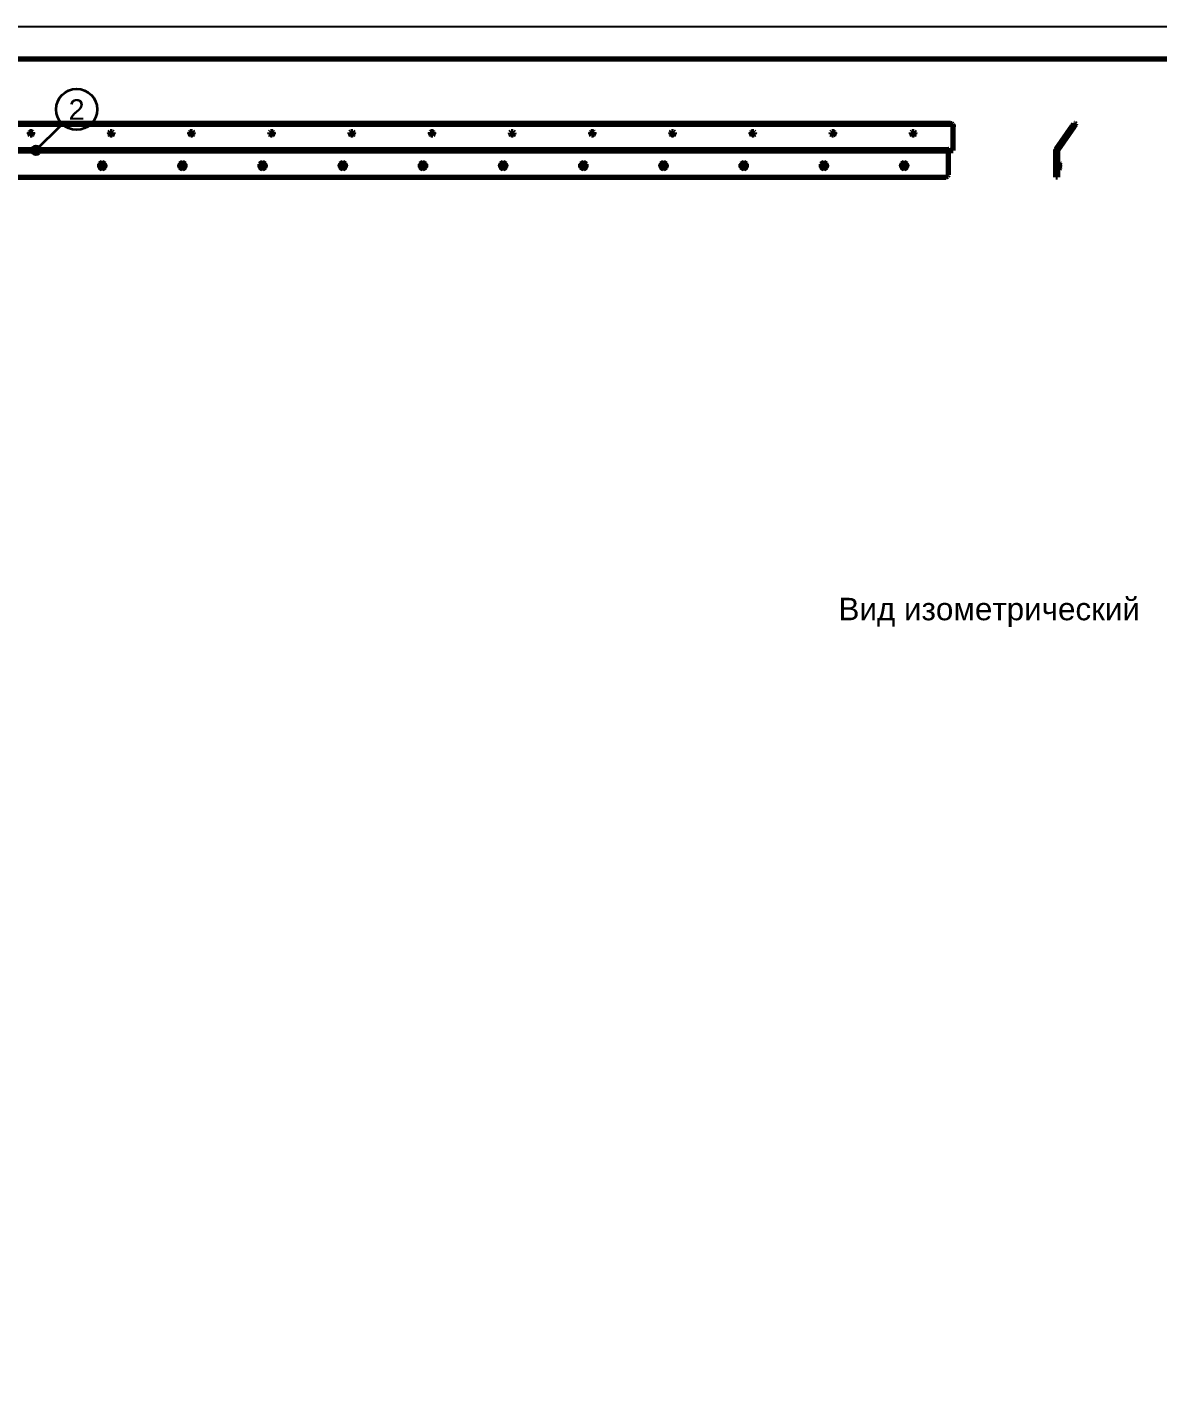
# Model space of a CAD drawing. Header units: millimetres. Extents: x 0 to 594, y 0 to 420.
# Drawn here: x 173.6 to 349.9, y 210 to 420 of the extents above; entities that cross this region are included whole.
import ezdxf
from ezdxf.enums import TextEntityAlignment as Align

# ---------------------------------------------------------------- set-up
doc = ezdxf.new("R2010")
doc.units = ezdxf.units.MM
doc.styles.add('GOST', font='Arial')

msp = doc.modelspace()

# ---------------------------------------------------------------- linework, layer by layer
at = {"color": 1, "lineweight": 70}
for p, q in [((38.25, 405), (317.5, 405)), ((38.25, 404.86), (317.5, 404.86)), ((173.96, 403.47), (173.95, 403.42)), ((173.95, 403.42), (173.96, 403.38)), ((173.97, 403.52), (173.96, 403.47)), ((174, 403.42), (173.96, 403.49)), ((173.96, 403.38), (173.97, 403.33)), ((174, 403.56), (173.97, 403.52)), ((173.97, 403.33), (174, 403.29)), ((174.04, 403.6), (174, 403.56)), ((174.07, 403.37), (174, 403.42)), ((174, 403.29), (174.04, 403.25)), ((174.08, 403.63), (174.04, 403.6)), ((174.04, 403.25), (174.08, 403.22)), ((174.16, 403.33), (174.07, 403.37)), ((174.14, 403.65), (174.08, 403.63)), ((174.08, 403.22), (174.14, 403.2)), ((174.19, 403.66), (174.14, 403.65)), ((174.25, 403.32), (174.16, 403.33)), ((174.25, 403.67), (174.19, 403.66)), ((174.31, 403.66), (174.25, 403.67)), ((174.34, 403.33), (174.25, 403.32)), ((174.36, 403.65), (174.31, 403.66)), ((174.43, 403.37), (174.34, 403.33)), ((174.42, 403.63), (174.36, 403.65)), ((174.36, 403.2), (174.42, 403.22)), ((174.46, 403.6), (174.42, 403.63)), ((174.42, 403.22), (174.46, 403.25)), ((174.5, 403.42), (174.43, 403.37)), ((174.5, 403.56), (174.46, 403.6)), ((174.46, 403.25), (174.5, 403.29)), ((174.53, 403.52), (174.5, 403.56)), ((174.54, 403.49), (174.5, 403.42)), ((174.5, 403.29), (174.53, 403.33)), ((174.54, 403.47), (174.53, 403.52)), ((174.53, 403.33), (174.54, 403.38)), ((174.55, 403.42), (174.54, 403.47)), ((174.54, 403.38), (174.55, 403.42)), ((186.46, 403.47), (186.45, 403.42)), ((186.45, 403.42), (186.46, 403.38)), ((186.47, 403.52), (186.46, 403.47)), ((186.5, 403.42), (186.46, 403.49)), ((186.46, 403.38), (186.47, 403.33)), ((186.5, 403.56), (186.47, 403.52)), ((186.47, 403.33), (186.5, 403.29)), ((186.54, 403.6), (186.5, 403.56)), ((186.57, 403.37), (186.5, 403.42)), ((186.5, 403.29), (186.54, 403.25)), ((186.58, 403.63), (186.54, 403.6)), ((186.54, 403.25), (186.58, 403.22)), ((186.66, 403.33), (186.57, 403.37)), ((186.64, 403.65), (186.58, 403.63)), ((186.58, 403.22), (186.64, 403.2)), ((186.69, 403.66), (186.64, 403.65)), ((186.75, 403.32), (186.66, 403.33)), ((186.75, 403.67), (186.69, 403.66)), ((186.81, 403.66), (186.75, 403.67)), ((186.84, 403.33), (186.75, 403.32)), ((186.86, 403.65), (186.81, 403.66)), ((186.93, 403.37), (186.84, 403.33)), ((186.92, 403.63), (186.86, 403.65)), ((186.86, 403.2), (186.92, 403.22)), ((186.96, 403.6), (186.92, 403.63)), ((186.92, 403.22), (186.96, 403.25)), ((187, 403.42), (186.93, 403.37)), ((187, 403.56), (186.96, 403.6)), ((186.96, 403.25), (187, 403.29)), ((187.03, 403.52), (187, 403.56)), ((187.04, 403.49), (187, 403.42)), ((187, 403.29), (187.03, 403.33)), ((187.04, 403.47), (187.03, 403.52)), ((187.03, 403.33), (187.04, 403.38)), ((187.05, 403.42), (187.04, 403.47)), ((187.04, 403.38), (187.05, 403.42)), ((198.96, 403.47), (198.95, 403.42)), ((198.95, 403.42), (198.96, 403.38)), ((198.97, 403.52), (198.96, 403.47)), ((199, 403.42), (198.96, 403.49)), ((198.96, 403.38), (198.97, 403.33)), ((199, 403.56), (198.97, 403.52)), ((198.97, 403.33), (199, 403.29)), ((199.04, 403.6), (199, 403.56)), ((199.07, 403.37), (199, 403.42)), ((199, 403.29), (199.04, 403.25)), ((199.08, 403.63), (199.04, 403.6)), ((199.04, 403.25), (199.08, 403.22)), ((199.16, 403.33), (199.07, 403.37)), ((199.14, 403.65), (199.08, 403.63)), ((199.08, 403.22), (199.14, 403.2)), ((199.19, 403.66), (199.14, 403.65)), ((199.25, 403.32), (199.16, 403.33)), ((199.25, 403.67), (199.19, 403.66)), ((199.31, 403.66), (199.25, 403.67)), ((199.34, 403.33), (199.25, 403.32)), ((199.36, 403.65), (199.31, 403.66)), ((199.43, 403.37), (199.34, 403.33)), ((199.42, 403.63), (199.36, 403.65)), ((199.36, 403.2), (199.42, 403.22)), ((199.46, 403.6), (199.42, 403.63)), ((199.42, 403.22), (199.46, 403.25)), ((199.5, 403.42), (199.43, 403.37)), ((199.5, 403.56), (199.46, 403.6)), ((199.46, 403.25), (199.5, 403.29)), ((199.53, 403.52), (199.5, 403.56)), ((199.54, 403.49), (199.5, 403.42)), ((199.5, 403.29), (199.53, 403.33)), ((199.54, 403.47), (199.53, 403.52)), ((199.53, 403.33), (199.54, 403.38)), ((199.55, 403.42), (199.54, 403.47)), ((199.54, 403.38), (199.55, 403.42)), ((211.46, 403.47), (211.45, 403.42)), ((211.45, 403.42), (211.46, 403.38)), ((211.47, 403.52), (211.46, 403.47)), ((211.5, 403.42), (211.46, 403.49)), ((211.46, 403.38), (211.47, 403.33)), ((211.5, 403.56), (211.47, 403.52)), ((211.47, 403.33), (211.5, 403.29)), ((211.54, 403.6), (211.5, 403.56)), ((211.57, 403.37), (211.5, 403.42)), ((211.5, 403.29), (211.54, 403.25)), ((211.58, 403.63), (211.54, 403.6)), ((211.54, 403.25), (211.58, 403.22)), ((211.66, 403.33), (211.57, 403.37)), ((211.64, 403.65), (211.58, 403.63)), ((211.58, 403.22), (211.64, 403.2)), ((211.69, 403.66), (211.64, 403.65)), ((211.75, 403.32), (211.66, 403.33)), ((211.75, 403.67), (211.69, 403.66)), ((211.81, 403.66), (211.75, 403.67)), ((211.84, 403.33), (211.75, 403.32)), ((211.86, 403.65), (211.81, 403.66)), ((211.93, 403.37), (211.84, 403.33)), ((211.92, 403.63), (211.86, 403.65)), ((211.86, 403.2), (211.92, 403.22)), ((211.96, 403.6), (211.92, 403.63)), ((211.92, 403.22), (211.96, 403.25)), ((212, 403.42), (211.93, 403.37)), ((212, 403.56), (211.96, 403.6)), ((211.96, 403.25), (212, 403.29)), ((212.03, 403.52), (212, 403.56)), ((212.04, 403.49), (212, 403.42)), ((212, 403.29), (212.03, 403.33)), ((212.04, 403.47), (212.03, 403.52)), ((212.03, 403.33), (212.04, 403.38)), ((212.05, 403.42), (212.04, 403.47)), ((212.04, 403.38), (212.05, 403.42)), ((223.96, 403.47), (223.95, 403.42)), ((223.95, 403.42), (223.96, 403.38)), ((223.97, 403.52), (223.96, 403.47)), ((224, 403.42), (223.96, 403.49)), ((223.96, 403.38), (223.97, 403.33)), ((224, 403.56), (223.97, 403.52)), ((223.97, 403.33), (224, 403.29)), ((224.04, 403.6), (224, 403.56)), ((224.07, 403.37), (224, 403.42)), ((224, 403.29), (224.04, 403.25)), ((224.08, 403.63), (224.04, 403.6)), ((224.04, 403.25), (224.08, 403.22)), ((224.16, 403.33), (224.07, 403.37)), ((224.14, 403.65), (224.08, 403.63)), ((224.08, 403.22), (224.14, 403.2)), ((224.19, 403.66), (224.14, 403.65)), ((224.25, 403.32), (224.16, 403.33)), ((224.25, 403.67), (224.19, 403.66)), ((224.31, 403.66), (224.25, 403.67)), ((224.34, 403.33), (224.25, 403.32)), ((224.36, 403.65), (224.31, 403.66)), ((224.43, 403.37), (224.34, 403.33)), ((224.42, 403.63), (224.36, 403.65)), ((224.36, 403.2), (224.42, 403.22)), ((224.46, 403.6), (224.42, 403.63)), ((224.42, 403.22), (224.46, 403.25)), ((224.5, 403.42), (224.43, 403.37)), ((224.5, 403.56), (224.46, 403.6)), ((224.46, 403.25), (224.5, 403.29)), ((224.53, 403.52), (224.5, 403.56)), ((224.54, 403.49), (224.5, 403.42)), ((224.5, 403.29), (224.53, 403.33)), ((224.54, 403.47), (224.53, 403.52)), ((224.53, 403.33), (224.54, 403.38)), ((224.55, 403.42), (224.54, 403.47)), ((224.54, 403.38), (224.55, 403.42)), ((236.46, 403.47), (236.45, 403.42)), ((236.45, 403.42), (236.46, 403.38)), ((236.47, 403.52), (236.46, 403.47)), ((236.5, 403.42), (236.46, 403.49)), ((236.46, 403.38), (236.47, 403.33)), ((236.5, 403.56), (236.47, 403.52)), ((236.47, 403.33), (236.5, 403.29)), ((236.54, 403.6), (236.5, 403.56)), ((236.57, 403.37), (236.5, 403.42)), ((236.5, 403.29), (236.54, 403.25)), ((236.58, 403.63), (236.54, 403.6)), ((236.54, 403.25), (236.58, 403.22)), ((236.66, 403.33), (236.57, 403.37)), ((236.64, 403.65), (236.58, 403.63)), ((236.58, 403.22), (236.64, 403.2)), ((236.69, 403.66), (236.64, 403.65)), ((236.75, 403.32), (236.66, 403.33)), ((236.75, 403.67), (236.69, 403.66)), ((236.81, 403.66), (236.75, 403.67)), ((236.84, 403.33), (236.75, 403.32)), ((236.86, 403.65), (236.81, 403.66)), ((236.93, 403.37), (236.84, 403.33)), ((236.92, 403.63), (236.86, 403.65)), ((236.86, 403.2), (236.92, 403.22)), ((236.96, 403.6), (236.92, 403.63)), ((236.92, 403.22), (236.96, 403.25)), ((237, 403.42), (236.93, 403.37)), ((237, 403.56), (236.96, 403.6)), ((236.96, 403.25), (237, 403.29)), ((237.03, 403.52), (237, 403.56)), ((237.04, 403.49), (237, 403.42)), ((237, 403.29), (237.03, 403.33)), ((237.04, 403.47), (237.03, 403.52)), ((237.03, 403.33), (237.04, 403.38)), ((237.05, 403.42), (237.04, 403.47)), ((237.04, 403.38), (237.05, 403.42)), ((248.96, 403.47), (248.95, 403.42)), ((248.95, 403.42), (248.96, 403.38)), ((248.97, 403.52), (248.96, 403.47)), ((249, 403.42), (248.96, 403.49)), ((248.96, 403.38), (248.97, 403.33)), ((249, 403.56), (248.97, 403.52)), ((248.97, 403.33), (249, 403.29)), ((249.04, 403.6), (249, 403.56)), ((249.07, 403.37), (249, 403.42)), ((249, 403.29), (249.04, 403.25)), ((249.08, 403.63), (249.04, 403.6)), ((249.04, 403.25), (249.08, 403.22)), ((249.16, 403.33), (249.07, 403.37)), ((249.14, 403.65), (249.08, 403.63)), ((249.08, 403.22), (249.14, 403.2)), ((249.19, 403.66), (249.14, 403.65)), ((249.25, 403.32), (249.16, 403.33)), ((249.25, 403.67), (249.19, 403.66)), ((249.31, 403.66), (249.25, 403.67)), ((249.34, 403.33), (249.25, 403.32)), ((249.36, 403.65), (249.31, 403.66)), ((249.43, 403.37), (249.34, 403.33)), ((249.42, 403.63), (249.36, 403.65)), ((249.36, 403.2), (249.42, 403.22)), ((249.46, 403.6), (249.42, 403.63)), ((249.42, 403.22), (249.46, 403.25)), ((249.5, 403.42), (249.43, 403.37)), ((249.5, 403.56), (249.46, 403.6)), ((249.46, 403.25), (249.5, 403.29)), ((249.53, 403.52), (249.5, 403.56)), ((249.54, 403.49), (249.5, 403.42)), ((249.5, 403.29), (249.53, 403.33)), ((249.54, 403.47), (249.53, 403.52)), ((249.53, 403.33), (249.54, 403.38)), ((249.55, 403.42), (249.54, 403.47)), ((249.54, 403.38), (249.55, 403.42)), ((261.46, 403.47), (261.45, 403.42)), ((261.45, 403.42), (261.46, 403.38)), ((261.47, 403.52), (261.46, 403.47)), ((261.5, 403.42), (261.46, 403.49)), ((261.46, 403.38), (261.47, 403.33)), ((261.5, 403.56), (261.47, 403.52)), ((261.47, 403.33), (261.5, 403.29)), ((261.54, 403.6), (261.5, 403.56)), ((261.57, 403.37), (261.5, 403.42)), ((261.5, 403.29), (261.54, 403.25)), ((261.58, 403.63), (261.54, 403.6)), ((261.54, 403.25), (261.58, 403.22)), ((261.66, 403.33), (261.57, 403.37)), ((261.64, 403.65), (261.58, 403.63)), ((261.58, 403.22), (261.64, 403.2)), ((261.69, 403.66), (261.64, 403.65)), ((261.75, 403.32), (261.66, 403.33)), ((261.75, 403.67), (261.69, 403.66)), ((261.81, 403.66), (261.75, 403.67)), ((261.84, 403.33), (261.75, 403.32)), ((261.86, 403.65), (261.81, 403.66)), ((261.93, 403.37), (261.84, 403.33)), ((261.92, 403.63), (261.86, 403.65)), ((261.86, 403.2), (261.92, 403.22)), ((261.96, 403.6), (261.92, 403.63)), ((261.92, 403.22), (261.96, 403.25)), ((262, 403.42), (261.93, 403.37)), ((262, 403.56), (261.96, 403.6)), ((261.96, 403.25), (262, 403.29)), ((262.03, 403.52), (262, 403.56)), ((262.04, 403.49), (262, 403.42)), ((262, 403.29), (262.03, 403.33)), ((262.04, 403.47), (262.03, 403.52)), ((262.03, 403.33), (262.04, 403.38)), ((262.05, 403.42), (262.04, 403.47)), ((262.04, 403.38), (262.05, 403.42)), ((273.96, 403.47), (273.95, 403.42)), ((273.95, 403.42), (273.96, 403.38)), ((273.97, 403.52), (273.96, 403.47)), ((274, 403.42), (273.96, 403.49)), ((273.96, 403.38), (273.97, 403.33)), ((274, 403.56), (273.97, 403.52)), ((273.97, 403.33), (274, 403.29)), ((274.04, 403.6), (274, 403.56)), ((274.07, 403.37), (274, 403.42)), ((274, 403.29), (274.04, 403.25)), ((274.08, 403.63), (274.04, 403.6)), ((274.04, 403.25), (274.08, 403.22)), ((274.16, 403.33), (274.07, 403.37)), ((274.14, 403.65), (274.08, 403.63)), ((274.08, 403.22), (274.14, 403.2)), ((274.19, 403.66), (274.14, 403.65)), ((274.25, 403.32), (274.16, 403.33)), ((274.25, 403.67), (274.19, 403.66)), ((274.31, 403.66), (274.25, 403.67)), ((274.34, 403.33), (274.25, 403.32)), ((274.36, 403.65), (274.31, 403.66)), ((274.43, 403.37), (274.34, 403.33)), ((274.42, 403.63), (274.36, 403.65)), ((274.36, 403.2), (274.42, 403.22)), ((274.46, 403.6), (274.42, 403.63)), ((274.42, 403.22), (274.46, 403.25)), ((274.5, 403.42), (274.43, 403.37)), ((274.5, 403.56), (274.46, 403.6)), ((274.46, 403.25), (274.5, 403.29)), ((274.53, 403.52), (274.5, 403.56)), ((274.54, 403.49), (274.5, 403.42)), ((274.5, 403.29), (274.53, 403.33)), ((274.54, 403.47), (274.53, 403.52)), ((274.53, 403.33), (274.54, 403.38)), ((274.55, 403.42), (274.54, 403.47)), ((274.54, 403.38), (274.55, 403.42)), ((286.46, 403.47), (286.45, 403.42)), ((286.45, 403.42), (286.46, 403.38)), ((286.47, 403.52), (286.46, 403.47)), ((286.5, 403.42), (286.46, 403.49)), ((286.46, 403.38), (286.47, 403.33)), ((286.5, 403.56), (286.47, 403.52)), ((286.47, 403.33), (286.5, 403.29)), ((286.54, 403.6), (286.5, 403.56)), ((286.57, 403.37), (286.5, 403.42)), ((286.5, 403.29), (286.54, 403.25)), ((286.58, 403.63), (286.54, 403.6)), ((286.54, 403.25), (286.58, 403.22)), ((286.66, 403.33), (286.57, 403.37)), ((286.64, 403.65), (286.58, 403.63)), ((286.58, 403.22), (286.64, 403.2)), ((286.69, 403.66), (286.64, 403.65)), ((286.75, 403.32), (286.66, 403.33)), ((286.75, 403.67), (286.69, 403.66)), ((286.81, 403.66), (286.75, 403.67)), ((286.84, 403.33), (286.75, 403.32)), ((286.86, 403.65), (286.81, 403.66)), ((286.93, 403.37), (286.84, 403.33)), ((286.92, 403.63), (286.86, 403.65)), ((286.86, 403.2), (286.92, 403.22)), ((286.96, 403.6), (286.92, 403.63)), ((286.92, 403.22), (286.96, 403.25)), ((287, 403.42), (286.93, 403.37)), ((287, 403.56), (286.96, 403.6)), ((286.96, 403.25), (287, 403.29)), ((287.03, 403.52), (287, 403.56)), ((287.04, 403.49), (287, 403.42)), ((287, 403.29), (287.03, 403.33)), ((287.04, 403.47), (287.03, 403.52)), ((287.03, 403.33), (287.04, 403.38)), ((287.05, 403.42), (287.04, 403.47)), ((287.04, 403.38), (287.05, 403.42)), ((298.96, 403.47), (298.95, 403.42)), ((298.95, 403.42), (298.96, 403.38)), ((298.97, 403.52), (298.96, 403.47)), ((299, 403.42), (298.96, 403.49)), ((298.96, 403.38), (298.97, 403.33)), ((299, 403.56), (298.97, 403.52)), ((298.97, 403.33), (299, 403.29)), ((299.04, 403.6), (299, 403.56)), ((299.07, 403.37), (299, 403.42)), ((299, 403.29), (299.04, 403.25)), ((299.08, 403.63), (299.04, 403.6)), ((299.04, 403.25), (299.08, 403.22)), ((299.16, 403.33), (299.07, 403.37)), ((299.14, 403.65), (299.08, 403.63)), ((299.08, 403.22), (299.14, 403.2)), ((299.19, 403.66), (299.14, 403.65)), ((299.25, 403.32), (299.16, 403.33)), ((299.25, 403.67), (299.19, 403.66)), ((299.31, 403.66), (299.25, 403.67)), ((299.34, 403.33), (299.25, 403.32)), ((299.36, 403.65), (299.31, 403.66)), ((299.43, 403.37), (299.34, 403.33)), ((299.42, 403.63), (299.36, 403.65)), ((299.36, 403.2), (299.42, 403.22)), ((299.46, 403.6), (299.42, 403.63)), ((299.42, 403.22), (299.46, 403.25)), ((299.5, 403.42), (299.43, 403.37)), ((299.5, 403.56), (299.46, 403.6)), ((299.46, 403.25), (299.5, 403.29)), ((299.53, 403.52), (299.5, 403.56)), ((299.54, 403.49), (299.5, 403.42)), ((299.5, 403.29), (299.53, 403.33)), ((299.54, 403.47), (299.53, 403.52)), ((299.53, 403.33), (299.54, 403.38)), ((299.55, 403.42), (299.54, 403.47)), ((299.54, 403.38), (299.55, 403.42)), ((311.46, 403.47), (311.45, 403.42)), ((311.45, 403.42), (311.46, 403.38)), ((311.47, 403.52), (311.46, 403.47)), ((311.5, 403.42), (311.46, 403.49)), ((311.46, 403.38), (311.47, 403.33)), ((311.5, 403.56), (311.47, 403.52)), ((311.47, 403.33), (311.5, 403.29)), ((311.54, 403.6), (311.5, 403.56)), ((311.57, 403.37), (311.5, 403.42)), ((311.5, 403.29), (311.54, 403.25)), ((311.58, 403.63), (311.54, 403.6)), ((311.54, 403.25), (311.58, 403.22)), ((311.66, 403.33), (311.57, 403.37)), ((311.64, 403.65), (311.58, 403.63)), ((311.58, 403.22), (311.64, 403.2)), ((311.69, 403.66), (311.64, 403.65)), ((311.75, 403.32), (311.66, 403.33)), ((311.75, 403.67), (311.69, 403.66)), ((311.81, 403.66), (311.75, 403.67)), ((311.84, 403.33), (311.75, 403.32)), ((311.86, 403.65), (311.81, 403.66)), ((311.93, 403.37), (311.84, 403.33)), ((311.92, 403.63), (311.86, 403.65)), ((311.86, 403.2), (311.92, 403.22)), ((311.96, 403.6), (311.92, 403.63)), ((311.92, 403.22), (311.96, 403.25)), ((312, 403.42), (311.93, 403.37)), ((312, 403.56), (311.96, 403.6)), ((311.96, 403.25), (312, 403.29)), ((312.03, 403.52), (312, 403.56)), ((312.04, 403.49), (312, 403.42)), ((312, 403.29), (312.03, 403.33)), ((312.04, 403.47), (312.03, 403.52)), ((312.03, 403.33), (312.04, 403.38)), ((312.05, 403.42), (312.04, 403.47)), ((312.04, 403.38), (312.05, 403.42)), ((317.5, 405), (317.6, 404.99)), ((317.5, 404.86), (317.5, 405)), ((317.6, 404.85), (317.5, 404.86)), ((317.6, 404.99), (317.69, 404.97)), ((317.69, 404.83), (317.6, 404.85)), ((317.69, 404.97), (317.78, 404.93)), ((317.78, 404.79), (317.69, 404.83)), ((317.78, 404.93), (317.85, 404.88)), ((317.85, 404.74), (317.78, 404.79)), ((317.85, 404.88), (317.92, 404.82)), ((317.92, 404.67), (317.85, 404.74)), ((317.92, 404.82), (317.96, 404.75)), ((317.96, 404.6), (317.92, 404.67)), ((317.96, 404.75), (317.99, 404.67)), ((317.99, 404.53), (317.96, 404.6)), ((317.99, 404.67), (318, 404.59)), ((318, 404.45), (317.99, 404.53)), ((318, 404.59), (318, 404.45)), ((318, 400.72), (318, 404.45)), ((334.09, 400.99), (336.61, 404.59)), ((336.81, 404.45), (334.3, 400.85)), ((336.61, 404.59), (336.64, 404.64)), ((336.81, 404.45), (336.61, 404.59)), ((336.64, 404.64), (336.67, 404.68)), ((336.67, 404.68), (336.7, 404.73)), ((336.7, 404.73), (336.73, 404.77)), ((336.73, 404.77), (336.76, 404.81)), ((336.76, 404.81), (336.79, 404.85)), ((336.79, 404.85), (336.81, 404.88)), ((336.81, 404.88), (336.83, 404.91)), ((336.85, 404.49), (336.81, 404.45)), ((336.83, 404.91), (336.85, 404.94)), ((336.85, 404.94), (336.87, 404.96)), ((336.88, 404.54), (336.85, 404.49)), ((336.87, 404.96), (336.88, 404.98)), ((336.88, 404.98), (336.89, 404.99)), ((336.91, 404.58), (336.88, 404.54)), ((336.89, 404.99), (336.89, 405)), ((336.89, 405), (336.9, 405)), ((336.9, 405), (337.1, 404.86)), ((336.94, 404.62), (336.91, 404.58)), ((336.97, 404.66), (336.94, 404.62)), ((336.99, 404.7), (336.97, 404.66)), ((337.02, 404.74), (336.99, 404.7)), ((337.04, 404.77), (337.02, 404.74)), ((337.06, 404.79), (337.04, 404.77)), ((337.07, 404.82), (337.06, 404.79)), ((337.09, 404.83), (337.07, 404.82)), ((337.1, 404.85), (337.09, 404.85)), ((337.09, 404.85), (337.09, 404.83)), ((337.1, 404.86), (337.1, 404.85)), ((174.14, 403.2), (174.19, 403.18)), ((174.19, 403.18), (174.25, 403.18)), ((174.25, 403.18), (174.31, 403.18)), ((174.31, 403.18), (174.36, 403.2)), ((186.64, 403.2), (186.69, 403.18)), ((186.69, 403.18), (186.75, 403.18)), ((186.75, 403.18), (186.81, 403.18)), ((186.81, 403.18), (186.86, 403.2)), ((199.14, 403.2), (199.19, 403.18)), ((199.19, 403.18), (199.25, 403.18)), ((199.25, 403.18), (199.31, 403.18)), ((199.31, 403.18), (199.36, 403.2)), ((211.64, 403.2), (211.69, 403.18)), ((211.69, 403.18), (211.75, 403.18)), ((211.75, 403.18), (211.81, 403.18)), ((211.81, 403.18), (211.86, 403.2)), ((224.14, 403.2), (224.19, 403.18)), ((224.19, 403.18), (224.25, 403.18)), ((224.25, 403.18), (224.31, 403.18)), ((224.31, 403.18), (224.36, 403.2)), ((236.64, 403.2), (236.69, 403.18)), ((236.69, 403.18), (236.75, 403.18)), ((236.75, 403.18), (236.81, 403.18)), ((236.81, 403.18), (236.86, 403.2)), ((249.14, 403.2), (249.19, 403.18)), ((249.19, 403.18), (249.25, 403.18)), ((249.25, 403.18), (249.31, 403.18)), ((249.31, 403.18), (249.36, 403.2)), ((261.64, 403.2), (261.69, 403.18)), ((261.69, 403.18), (261.75, 403.18)), ((261.75, 403.18), (261.81, 403.18)), ((261.81, 403.18), (261.86, 403.2)), ((274.14, 403.2), (274.19, 403.18)), ((274.19, 403.18), (274.25, 403.18)), ((274.25, 403.18), (274.31, 403.18)), ((274.31, 403.18), (274.36, 403.2)), ((286.64, 403.2), (286.69, 403.18)), ((286.69, 403.18), (286.75, 403.18)), ((286.75, 403.18), (286.81, 403.18)), ((286.81, 403.18), (286.86, 403.2)), ((299.14, 403.2), (299.19, 403.18)), ((299.19, 403.18), (299.25, 403.18)), ((299.25, 403.18), (299.31, 403.18)), ((299.31, 403.18), (299.36, 403.2)), ((311.64, 403.2), (311.69, 403.18)), ((311.69, 403.18), (311.75, 403.18)), ((311.75, 403.18), (311.81, 403.18)), ((311.81, 403.18), (311.86, 403.2)), ((317.25, 400.85), (37.75, 400.85)), ((37.75, 400.71), (317.25, 400.71)), ((317.26, 400.88), (317.25, 400.85)), ((317.25, 400.84), (317.25, 400.85)), ((317.25, 400.83), (317.25, 400.84)), ((317.25, 400.82), (317.25, 400.83)), ((317.25, 400.81), (317.25, 400.82)), ((317.25, 400.8), (317.25, 400.81)), ((317.25, 400.79), (317.25, 400.8)), ((317.25, 400.78), (317.25, 400.79)), ((317.25, 400.77), (317.25, 400.78)), ((317.25, 400.76), (317.25, 400.77)), ((317.25, 400.75), (317.25, 400.76)), ((317.25, 400.74), (317.25, 400.75)), ((317.25, 400.73), (317.25, 400.74)), ((317.25, 400.72), (317.25, 400.73)), ((317.25, 400.71), (317.25, 400.72)), ((317.25, 397.06), (317.25, 400.71)), ((317.3, 400.89), (317.26, 400.88)), ((317.34, 400.88), (317.3, 400.89)), ((317.35, 400.85), (317.34, 400.88)), ((317.35, 400.72), (317.35, 400.85)), ((317.35, 400.72), (318, 400.72)), ((334.09, 400.99), (334, 400.86)), ((334, 400.85), (334, 400.86)), ((334, 400.86), (334, 400.86)), ((334, 400.86), (334.25, 400.86)), ((334, 400.84), (334, 400.85)), ((334, 400.81), (334, 400.84)), ((334, 400.79), (334, 400.81)), ((334, 400.75), (334, 400.79)), ((334, 400.72), (334, 400.75)), ((334, 400.68), (334, 400.72)), ((334, 400.63), (334, 400.68)), ((334, 400.58), (334, 400.63)), ((334, 400.53), (334, 400.58)), ((334, 400.47), (334, 400.53)), ((334, 400.42), (334, 400.47)), ((334, 400.36), (334, 400.42)), ((334, 397.06), (334, 400.36)), ((334.25, 400.36), (334, 400.36)), ((334.03, 400.86), (334.05, 400.93)), ((334.05, 400.93), (334.09, 400.99)), ((334.3, 400.85), (334.09, 400.99)), ((334.25, 400.86), (334.25, 400.86)), ((334.25, 400.86), (334.25, 400.85)), ((334.25, 400.85), (334.25, 400.84)), ((334.25, 400.84), (334.25, 400.81)), ((334.25, 400.81), (334.25, 400.79)), ((334.25, 400.79), (334.25, 400.75)), ((334.26, 400.78), (334.25, 400.71)), ((334.25, 400.75), (334.25, 400.72)), ((334.25, 400.72), (334.25, 400.68)), ((334.25, 400.68), (334.25, 400.63)), ((334.25, 400.63), (334.25, 400.58)), ((334.25, 400.58), (334.25, 400.53)), ((334.25, 400.53), (334.25, 400.47)), ((334.25, 400.47), (334.25, 400.42)), ((334.25, 400.42), (334.25, 400.36)), ((334.25, 400.36), (334.25, 397.06)), ((334.3, 400.85), (334.26, 400.78)), ((185.35, 398.85), (184.92, 398.61)), ((184.92, 398.61), (184.92, 398.12)), ((184.92, 398.12), (185.35, 397.87)), ((184.95, 398.45), (184.99, 398.55)), ((184.95, 398.34), (184.95, 398.45)), ((184.97, 398.23), (184.95, 398.34)), ((185.02, 398.13), (184.97, 398.23)), ((184.99, 398.55), (185.05, 398.64)), ((185.09, 398.05), (185.02, 398.13)), ((185.05, 398.64), (185.14, 398.71)), ((185.19, 397.99), (185.09, 398.05)), ((185.1, 398.36), (185.12, 398.45)), ((185.12, 398.28), (185.1, 398.36)), ((185.12, 398.45), (185.16, 398.52)), ((185.16, 398.2), (185.12, 398.28)), ((185.14, 398.71), (185.24, 398.75)), ((185.16, 398.52), (185.22, 398.58)), ((185.22, 398.15), (185.16, 398.2)), ((185.29, 397.96), (185.19, 397.99)), ((185.22, 398.58), (185.31, 398.61)), ((185.31, 398.12), (185.22, 398.15)), ((185.24, 398.75), (185.35, 398.77)), ((185.41, 397.96), (185.29, 397.96)), ((185.31, 398.61), (185.39, 398.61)), ((185.39, 398.12), (185.31, 398.12)), ((185.77, 398.61), (185.35, 398.85)), ((185.35, 398.77), (185.46, 398.75)), ((185.35, 397.87), (185.77, 398.12)), ((185.39, 398.61), (185.47, 398.58)), ((185.47, 398.15), (185.39, 398.12)), ((185.51, 397.99), (185.41, 397.96)), ((185.46, 398.75), (185.56, 398.71)), ((185.47, 398.58), (185.54, 398.52)), ((185.54, 398.2), (185.47, 398.15)), ((185.61, 398.05), (185.51, 397.99)), ((185.54, 398.52), (185.58, 398.45)), ((185.58, 398.28), (185.54, 398.2)), ((185.56, 398.71), (185.65, 398.64)), ((185.58, 398.45), (185.6, 398.36)), ((185.6, 398.36), (185.58, 398.28)), ((185.68, 398.13), (185.61, 398.05)), ((185.65, 398.64), (185.71, 398.55)), ((185.73, 398.23), (185.68, 398.13)), ((185.71, 398.55), (185.75, 398.45)), ((185.75, 398.34), (185.73, 398.23)), ((185.75, 398.45), (185.75, 398.34)), ((185.77, 398.12), (185.77, 398.61)), ((197.42, 398.61), (197.42, 398.12)), ((197.42, 398.12), (197.85, 397.87)), ((197.85, 398.85), (197.42, 398.61)), ((197.45, 398.45), (197.49, 398.55)), ((197.45, 398.34), (197.45, 398.45)), ((197.47, 398.23), (197.45, 398.34)), ((197.52, 398.13), (197.47, 398.23)), ((197.49, 398.55), (197.55, 398.64)), ((197.59, 398.05), (197.52, 398.13)), ((197.55, 398.64), (197.64, 398.71)), ((197.69, 397.99), (197.59, 398.05)), ((197.6, 398.36), (197.62, 398.45)), ((197.62, 398.28), (197.6, 398.36)), ((197.62, 398.45), (197.66, 398.52)), ((197.66, 398.2), (197.62, 398.28)), ((197.64, 398.71), (197.74, 398.75)), ((197.66, 398.52), (197.72, 398.58)), ((197.72, 398.15), (197.66, 398.2)), ((197.79, 397.96), (197.69, 397.99)), ((197.72, 398.58), (197.81, 398.61)), ((197.81, 398.12), (197.72, 398.15)), ((197.74, 398.75), (197.85, 398.77)), ((197.91, 397.96), (197.79, 397.96)), ((197.81, 398.61), (197.89, 398.61)), ((197.89, 398.12), (197.81, 398.12)), ((198.27, 398.61), (197.85, 398.85)), ((197.85, 398.77), (197.96, 398.75)), ((197.85, 397.87), (198.27, 398.12)), ((197.89, 398.61), (197.97, 398.58)), ((197.97, 398.15), (197.89, 398.12)), ((198.01, 397.99), (197.91, 397.96)), ((197.96, 398.75), (198.06, 398.71)), ((197.97, 398.58), (198.04, 398.52)), ((198.04, 398.2), (197.97, 398.15)), ((198.11, 398.05), (198.01, 397.99)), ((198.04, 398.52), (198.08, 398.45)), ((198.08, 398.28), (198.04, 398.2)), ((198.06, 398.71), (198.15, 398.64)), ((198.08, 398.45), (198.1, 398.36)), ((198.1, 398.36), (198.08, 398.28)), ((198.18, 398.13), (198.11, 398.05)), ((198.15, 398.64), (198.21, 398.55)), ((198.23, 398.23), (198.18, 398.13)), ((198.21, 398.55), (198.25, 398.45)), ((198.25, 398.34), (198.23, 398.23)), ((198.25, 398.45), (198.25, 398.34)), ((198.27, 398.12), (198.27, 398.61)), ((210.35, 398.85), (209.92, 398.61)), ((209.92, 398.61), (209.92, 398.12)), ((209.92, 398.12), (210.35, 397.87)), ((209.95, 398.45), (209.99, 398.55)), ((209.95, 398.34), (209.95, 398.45)), ((209.97, 398.23), (209.95, 398.34)), ((210.02, 398.13), (209.97, 398.23)), ((209.99, 398.55), (210.05, 398.64)), ((210.09, 398.05), (210.02, 398.13)), ((210.05, 398.64), (210.14, 398.71)), ((210.19, 397.99), (210.09, 398.05)), ((210.1, 398.36), (210.12, 398.45)), ((210.12, 398.28), (210.1, 398.36)), ((210.12, 398.45), (210.16, 398.52)), ((210.16, 398.2), (210.12, 398.28)), ((210.14, 398.71), (210.24, 398.75)), ((210.16, 398.52), (210.22, 398.58)), ((210.22, 398.15), (210.16, 398.2)), ((210.29, 397.96), (210.19, 397.99)), ((210.22, 398.58), (210.31, 398.61)), ((210.31, 398.12), (210.22, 398.15)), ((210.24, 398.75), (210.35, 398.77)), ((210.41, 397.96), (210.29, 397.96)), ((210.31, 398.61), (210.39, 398.61)), ((210.39, 398.12), (210.31, 398.12)), ((210.77, 398.61), (210.35, 398.85)), ((210.35, 398.77), (210.46, 398.75)), ((210.35, 397.87), (210.77, 398.12)), ((210.39, 398.61), (210.47, 398.58)), ((210.47, 398.15), (210.39, 398.12)), ((210.51, 397.99), (210.41, 397.96)), ((210.46, 398.75), (210.56, 398.71)), ((210.47, 398.58), (210.54, 398.52)), ((210.54, 398.2), (210.47, 398.15)), ((210.61, 398.05), (210.51, 397.99)), ((210.54, 398.52), (210.58, 398.45)), ((210.58, 398.28), (210.54, 398.2)), ((210.56, 398.71), (210.65, 398.64)), ((210.58, 398.45), (210.6, 398.36)), ((210.6, 398.36), (210.58, 398.28)), ((210.68, 398.13), (210.61, 398.05)), ((210.65, 398.64), (210.71, 398.55)), ((210.73, 398.23), (210.68, 398.13)), ((210.71, 398.55), (210.75, 398.45)), ((210.75, 398.34), (210.73, 398.23)), ((210.75, 398.45), (210.75, 398.34)), ((210.77, 398.12), (210.77, 398.61)), ((222.85, 398.85), (222.42, 398.61)), ((222.42, 398.61), (222.42, 398.12)), ((222.42, 398.12), (222.85, 397.87)), ((222.45, 398.45), (222.49, 398.55)), ((222.45, 398.34), (222.45, 398.45)), ((222.47, 398.23), (222.45, 398.34)), ((222.52, 398.13), (222.47, 398.23)), ((222.49, 398.55), (222.55, 398.64)), ((222.59, 398.05), (222.52, 398.13)), ((222.55, 398.64), (222.64, 398.71)), ((222.69, 397.99), (222.59, 398.05)), ((222.6, 398.36), (222.62, 398.45)), ((222.62, 398.28), (222.6, 398.36)), ((222.62, 398.45), (222.66, 398.52)), ((222.66, 398.2), (222.62, 398.28)), ((222.64, 398.71), (222.74, 398.75)), ((222.66, 398.52), (222.72, 398.58)), ((222.72, 398.15), (222.66, 398.2)), ((222.79, 397.96), (222.69, 397.99)), ((222.72, 398.58), (222.81, 398.61)), ((222.81, 398.12), (222.72, 398.15)), ((222.74, 398.75), (222.85, 398.77)), ((222.91, 397.96), (222.79, 397.96)), ((222.81, 398.61), (222.89, 398.61)), ((222.89, 398.12), (222.81, 398.12)), ((223.27, 398.61), (222.85, 398.85)), ((222.85, 398.77), (222.96, 398.75)), ((222.85, 397.87), (223.27, 398.12)), ((222.89, 398.61), (222.97, 398.58)), ((222.97, 398.15), (222.89, 398.12)), ((223.01, 397.99), (222.91, 397.96)), ((222.96, 398.75), (223.06, 398.71)), ((222.97, 398.58), (223.04, 398.52)), ((223.04, 398.2), (222.97, 398.15)), ((223.11, 398.05), (223.01, 397.99)), ((223.04, 398.52), (223.08, 398.45)), ((223.08, 398.28), (223.04, 398.2)), ((223.06, 398.71), (223.15, 398.64)), ((223.08, 398.45), (223.1, 398.36)), ((223.1, 398.36), (223.08, 398.28)), ((223.18, 398.13), (223.11, 398.05)), ((223.15, 398.64), (223.21, 398.55)), ((223.23, 398.23), (223.18, 398.13)), ((223.21, 398.55), (223.25, 398.45)), ((223.25, 398.34), (223.23, 398.23)), ((223.25, 398.45), (223.25, 398.34)), ((223.27, 398.12), (223.27, 398.61)), ((235.35, 398.85), (234.92, 398.61)), ((234.92, 398.61), (234.92, 398.12)), ((234.92, 398.12), (235.35, 397.87)), ((234.95, 398.45), (234.99, 398.55)), ((234.95, 398.34), (234.95, 398.45)), ((234.97, 398.23), (234.95, 398.34)), ((235.02, 398.13), (234.97, 398.23)), ((234.99, 398.55), (235.05, 398.64)), ((235.09, 398.05), (235.02, 398.13)), ((235.05, 398.64), (235.14, 398.71)), ((235.19, 397.99), (235.09, 398.05)), ((235.1, 398.36), (235.12, 398.45)), ((235.12, 398.28), (235.1, 398.36)), ((235.12, 398.45), (235.16, 398.52)), ((235.16, 398.2), (235.12, 398.28)), ((235.14, 398.71), (235.24, 398.75)), ((235.16, 398.52), (235.22, 398.58)), ((235.22, 398.15), (235.16, 398.2)), ((235.29, 397.96), (235.19, 397.99)), ((235.22, 398.58), (235.31, 398.61)), ((235.31, 398.12), (235.22, 398.15)), ((235.24, 398.75), (235.35, 398.77)), ((235.41, 397.96), (235.29, 397.96)), ((235.31, 398.61), (235.39, 398.61)), ((235.39, 398.12), (235.31, 398.12)), ((235.77, 398.61), (235.35, 398.85)), ((235.35, 398.77), (235.46, 398.75)), ((235.35, 397.87), (235.77, 398.12)), ((235.39, 398.61), (235.47, 398.58)), ((235.47, 398.15), (235.39, 398.12)), ((235.51, 397.99), (235.41, 397.96)), ((235.46, 398.75), (235.56, 398.71)), ((235.47, 398.58), (235.54, 398.52)), ((235.54, 398.2), (235.47, 398.15)), ((235.61, 398.05), (235.51, 397.99)), ((235.54, 398.52), (235.58, 398.45)), ((235.58, 398.28), (235.54, 398.2)), ((235.56, 398.71), (235.65, 398.64)), ((235.58, 398.45), (235.6, 398.36)), ((235.6, 398.36), (235.58, 398.28)), ((235.68, 398.13), (235.61, 398.05)), ((235.65, 398.64), (235.71, 398.55)), ((235.73, 398.23), (235.68, 398.13)), ((235.71, 398.55), (235.75, 398.45)), ((235.75, 398.34), (235.73, 398.23)), ((235.75, 398.45), (235.75, 398.34)), ((235.77, 398.12), (235.77, 398.61)), ((247.85, 398.85), (247.42, 398.61)), ((247.42, 398.61), (247.42, 398.12)), ((247.42, 398.12), (247.85, 397.87)), ((247.45, 398.45), (247.49, 398.55)), ((247.45, 398.34), (247.45, 398.45)), ((247.47, 398.23), (247.45, 398.34)), ((247.52, 398.13), (247.47, 398.23)), ((247.49, 398.55), (247.55, 398.64)), ((247.59, 398.05), (247.52, 398.13)), ((247.55, 398.64), (247.64, 398.71)), ((247.69, 397.99), (247.59, 398.05)), ((247.6, 398.36), (247.62, 398.45)), ((247.62, 398.28), (247.6, 398.36)), ((247.62, 398.45), (247.66, 398.52)), ((247.66, 398.2), (247.62, 398.28)), ((247.64, 398.71), (247.74, 398.75)), ((247.66, 398.52), (247.72, 398.58)), ((247.72, 398.15), (247.66, 398.2)), ((247.79, 397.96), (247.69, 397.99)), ((247.72, 398.58), (247.81, 398.61)), ((247.81, 398.12), (247.72, 398.15)), ((247.74, 398.75), (247.85, 398.77)), ((247.91, 397.96), (247.79, 397.96)), ((247.81, 398.61), (247.89, 398.61)), ((247.89, 398.12), (247.81, 398.12)), ((248.27, 398.61), (247.85, 398.85)), ((247.85, 398.77), (247.96, 398.75)), ((247.85, 397.87), (248.27, 398.12)), ((247.89, 398.61), (247.97, 398.58)), ((247.97, 398.15), (247.89, 398.12)), ((248.01, 397.99), (247.91, 397.96)), ((247.96, 398.75), (248.06, 398.71)), ((247.97, 398.58), (248.04, 398.52)), ((248.04, 398.2), (247.97, 398.15)), ((248.11, 398.05), (248.01, 397.99)), ((248.04, 398.52), (248.08, 398.45)), ((248.08, 398.28), (248.04, 398.2)), ((248.06, 398.71), (248.15, 398.64)), ((248.08, 398.45), (248.1, 398.36)), ((248.1, 398.36), (248.08, 398.28)), ((248.18, 398.13), (248.11, 398.05)), ((248.15, 398.64), (248.21, 398.55)), ((248.23, 398.23), (248.18, 398.13)), ((248.21, 398.55), (248.25, 398.45)), ((248.25, 398.34), (248.23, 398.23)), ((248.25, 398.45), (248.25, 398.34)), ((248.27, 398.12), (248.27, 398.61)), ((260.35, 398.85), (259.92, 398.61)), ((259.92, 398.61), (259.92, 398.12)), ((259.92, 398.12), (260.35, 397.87)), ((259.95, 398.45), (259.99, 398.55)), ((259.95, 398.34), (259.95, 398.45)), ((259.97, 398.23), (259.95, 398.34)), ((260.02, 398.13), (259.97, 398.23)), ((259.99, 398.55), (260.05, 398.64)), ((260.09, 398.05), (260.02, 398.13)), ((260.05, 398.64), (260.14, 398.71)), ((260.19, 397.99), (260.09, 398.05)), ((260.1, 398.36), (260.12, 398.45)), ((260.12, 398.28), (260.1, 398.36)), ((260.12, 398.45), (260.16, 398.52)), ((260.16, 398.2), (260.12, 398.28)), ((260.14, 398.71), (260.24, 398.75)), ((260.16, 398.52), (260.22, 398.58)), ((260.22, 398.15), (260.16, 398.2)), ((260.29, 397.96), (260.19, 397.99)), ((260.22, 398.58), (260.31, 398.61)), ((260.31, 398.12), (260.22, 398.15)), ((260.24, 398.75), (260.35, 398.77)), ((260.41, 397.96), (260.29, 397.96)), ((260.31, 398.61), (260.39, 398.61)), ((260.39, 398.12), (260.31, 398.12)), ((260.77, 398.61), (260.35, 398.85)), ((260.35, 398.77), (260.46, 398.75)), ((260.35, 397.87), (260.77, 398.12)), ((260.39, 398.61), (260.47, 398.58)), ((260.47, 398.15), (260.39, 398.12)), ((260.51, 397.99), (260.41, 397.96)), ((260.46, 398.75), (260.56, 398.71)), ((260.47, 398.58), (260.54, 398.52)), ((260.54, 398.2), (260.47, 398.15)), ((260.61, 398.05), (260.51, 397.99)), ((260.54, 398.52), (260.58, 398.45)), ((260.58, 398.28), (260.54, 398.2)), ((260.56, 398.71), (260.65, 398.64)), ((260.58, 398.45), (260.6, 398.36)), ((260.6, 398.36), (260.58, 398.28)), ((260.68, 398.13), (260.61, 398.05)), ((260.65, 398.64), (260.71, 398.55)), ((260.73, 398.23), (260.68, 398.13)), ((260.71, 398.55), (260.75, 398.45)), ((260.75, 398.34), (260.73, 398.23)), ((260.75, 398.45), (260.75, 398.34)), ((260.77, 398.12), (260.77, 398.61)), ((272.85, 398.85), (272.42, 398.61)), ((272.42, 398.61), (272.42, 398.12)), ((272.42, 398.12), (272.85, 397.87)), ((272.45, 398.45), (272.49, 398.55)), ((272.45, 398.34), (272.45, 398.45)), ((272.47, 398.23), (272.45, 398.34)), ((272.52, 398.13), (272.47, 398.23)), ((272.49, 398.55), (272.55, 398.64)), ((272.59, 398.05), (272.52, 398.13)), ((272.55, 398.64), (272.64, 398.71)), ((272.69, 397.99), (272.59, 398.05)), ((272.6, 398.36), (272.62, 398.45)), ((272.62, 398.28), (272.6, 398.36)), ((272.62, 398.45), (272.66, 398.52)), ((272.66, 398.2), (272.62, 398.28)), ((272.64, 398.71), (272.74, 398.75)), ((272.66, 398.52), (272.72, 398.58)), ((272.72, 398.15), (272.66, 398.2)), ((272.79, 397.96), (272.69, 397.99)), ((272.72, 398.58), (272.81, 398.61)), ((272.81, 398.12), (272.72, 398.15)), ((272.74, 398.75), (272.85, 398.77)), ((272.91, 397.96), (272.79, 397.96)), ((272.81, 398.61), (272.89, 398.61)), ((272.89, 398.12), (272.81, 398.12)), ((273.27, 398.61), (272.85, 398.85)), ((272.85, 398.77), (272.96, 398.75)), ((272.85, 397.87), (273.27, 398.12)), ((272.89, 398.61), (272.97, 398.58)), ((272.97, 398.15), (272.89, 398.12)), ((273.01, 397.99), (272.91, 397.96)), ((272.96, 398.75), (273.06, 398.71)), ((272.97, 398.58), (273.04, 398.52)), ((273.04, 398.2), (272.97, 398.15)), ((273.11, 398.05), (273.01, 397.99)), ((273.04, 398.52), (273.08, 398.45)), ((273.08, 398.28), (273.04, 398.2)), ((273.06, 398.71), (273.15, 398.64)), ((273.08, 398.45), (273.1, 398.36)), ((273.1, 398.36), (273.08, 398.28)), ((273.18, 398.13), (273.11, 398.05)), ((273.15, 398.64), (273.21, 398.55)), ((273.23, 398.23), (273.18, 398.13)), ((273.21, 398.55), (273.25, 398.45)), ((273.25, 398.34), (273.23, 398.23)), ((273.25, 398.45), (273.25, 398.34)), ((273.27, 398.12), (273.27, 398.61)), ((285.35, 398.85), (284.92, 398.61)), ((284.92, 398.61), (284.92, 398.12)), ((284.92, 398.12), (285.35, 397.87)), ((284.95, 398.45), (284.99, 398.55)), ((284.95, 398.34), (284.95, 398.45)), ((284.97, 398.23), (284.95, 398.34)), ((285.02, 398.13), (284.97, 398.23)), ((284.99, 398.55), (285.05, 398.64)), ((285.09, 398.05), (285.02, 398.13)), ((285.05, 398.64), (285.14, 398.71)), ((285.19, 397.99), (285.09, 398.05)), ((285.1, 398.36), (285.12, 398.45)), ((285.12, 398.28), (285.1, 398.36)), ((285.12, 398.45), (285.16, 398.52)), ((285.16, 398.2), (285.12, 398.28)), ((285.14, 398.71), (285.24, 398.75)), ((285.16, 398.52), (285.22, 398.58)), ((285.22, 398.15), (285.16, 398.2)), ((285.29, 397.96), (285.19, 397.99)), ((285.22, 398.58), (285.31, 398.61)), ((285.31, 398.12), (285.22, 398.15)), ((285.24, 398.75), (285.35, 398.77)), ((285.41, 397.96), (285.29, 397.96)), ((285.31, 398.61), (285.39, 398.61)), ((285.39, 398.12), (285.31, 398.12)), ((285.77, 398.61), (285.35, 398.85)), ((285.35, 398.77), (285.46, 398.75)), ((285.35, 397.87), (285.77, 398.12)), ((285.39, 398.61), (285.47, 398.58)), ((285.47, 398.15), (285.39, 398.12)), ((285.51, 397.99), (285.41, 397.96)), ((285.46, 398.75), (285.56, 398.71)), ((285.47, 398.58), (285.54, 398.52)), ((285.54, 398.2), (285.47, 398.15)), ((285.61, 398.05), (285.51, 397.99)), ((285.54, 398.52), (285.58, 398.45)), ((285.58, 398.28), (285.54, 398.2)), ((285.56, 398.71), (285.65, 398.64)), ((285.58, 398.45), (285.6, 398.36)), ((285.6, 398.36), (285.58, 398.28)), ((285.68, 398.13), (285.61, 398.05)), ((285.65, 398.64), (285.71, 398.55)), ((285.73, 398.23), (285.68, 398.13)), ((285.71, 398.55), (285.75, 398.45)), ((285.75, 398.34), (285.73, 398.23)), ((285.75, 398.45), (285.75, 398.34)), ((285.77, 398.12), (285.77, 398.61)), ((297.85, 398.85), (297.42, 398.61)), ((297.42, 398.61), (297.42, 398.12)), ((297.42, 398.12), (297.85, 397.87)), ((297.45, 398.45), (297.49, 398.55)), ((297.45, 398.34), (297.45, 398.45)), ((297.47, 398.23), (297.45, 398.34)), ((297.52, 398.13), (297.47, 398.23)), ((297.49, 398.55), (297.55, 398.64)), ((297.59, 398.05), (297.52, 398.13)), ((297.55, 398.64), (297.64, 398.71)), ((297.69, 397.99), (297.59, 398.05)), ((297.6, 398.36), (297.62, 398.45)), ((297.62, 398.28), (297.6, 398.36)), ((297.62, 398.45), (297.66, 398.52)), ((297.66, 398.2), (297.62, 398.28)), ((297.64, 398.71), (297.74, 398.75)), ((297.66, 398.52), (297.72, 398.58)), ((297.72, 398.15), (297.66, 398.2)), ((297.79, 397.96), (297.69, 397.99)), ((297.72, 398.58), (297.81, 398.61)), ((297.81, 398.12), (297.72, 398.15)), ((297.74, 398.75), (297.85, 398.77)), ((297.91, 397.96), (297.79, 397.96)), ((297.81, 398.61), (297.89, 398.61)), ((297.89, 398.12), (297.81, 398.12)), ((298.27, 398.61), (297.85, 398.85)), ((297.85, 398.77), (297.96, 398.75)), ((297.85, 397.87), (298.27, 398.12)), ((297.89, 398.61), (297.97, 398.58)), ((297.97, 398.15), (297.89, 398.12)), ((298.01, 397.99), (297.91, 397.96)), ((297.96, 398.75), (298.06, 398.71)), ((297.97, 398.58), (298.04, 398.52)), ((298.04, 398.2), (297.97, 398.15)), ((298.11, 398.05), (298.01, 397.99)), ((298.04, 398.52), (298.08, 398.45)), ((298.08, 398.28), (298.04, 398.2)), ((298.06, 398.71), (298.15, 398.64)), ((298.08, 398.45), (298.1, 398.36)), ((298.1, 398.36), (298.08, 398.28)), ((298.18, 398.13), (298.11, 398.05)), ((298.15, 398.64), (298.21, 398.55)), ((298.23, 398.23), (298.18, 398.13)), ((298.21, 398.55), (298.25, 398.45)), ((298.25, 398.34), (298.23, 398.23)), ((298.25, 398.45), (298.25, 398.34)), ((298.27, 398.12), (298.27, 398.61)), ((310.35, 398.85), (309.92, 398.61)), ((309.92, 398.61), (309.92, 398.12)), ((309.92, 398.12), (310.35, 397.87)), ((309.95, 398.45), (309.99, 398.55)), ((309.95, 398.34), (309.95, 398.45)), ((309.97, 398.23), (309.95, 398.34)), ((310.02, 398.13), (309.97, 398.23)), ((309.99, 398.55), (310.05, 398.64)), ((310.09, 398.05), (310.02, 398.13)), ((310.05, 398.64), (310.14, 398.71)), ((310.19, 397.99), (310.09, 398.05)), ((310.1, 398.36), (310.12, 398.45)), ((310.12, 398.28), (310.1, 398.36)), ((310.12, 398.45), (310.16, 398.52)), ((310.16, 398.2), (310.12, 398.28)), ((310.14, 398.71), (310.24, 398.75)), ((310.16, 398.52), (310.22, 398.58)), ((310.22, 398.15), (310.16, 398.2)), ((310.29, 397.96), (310.19, 397.99)), ((310.22, 398.58), (310.31, 398.61)), ((310.31, 398.12), (310.22, 398.15)), ((310.24, 398.75), (310.35, 398.77)), ((310.41, 397.96), (310.29, 397.96)), ((310.31, 398.61), (310.39, 398.61)), ((310.39, 398.12), (310.31, 398.12)), ((310.77, 398.61), (310.35, 398.85)), ((310.35, 398.77), (310.46, 398.75)), ((310.35, 397.87), (310.77, 398.12)), ((310.39, 398.61), (310.47, 398.58)), ((310.47, 398.15), (310.39, 398.12)), ((310.51, 397.99), (310.41, 397.96)), ((310.46, 398.75), (310.56, 398.71)), ((310.47, 398.58), (310.54, 398.52)), ((310.54, 398.2), (310.47, 398.15)), ((310.61, 398.05), (310.51, 397.99)), ((310.54, 398.52), (310.58, 398.45)), ((310.58, 398.28), (310.54, 398.2)), ((310.56, 398.71), (310.65, 398.64)), ((310.58, 398.45), (310.6, 398.36)), ((310.6, 398.36), (310.58, 398.28)), ((310.68, 398.13), (310.61, 398.05)), ((310.65, 398.64), (310.71, 398.55)), ((310.73, 398.23), (310.68, 398.13)), ((310.71, 398.55), (310.75, 398.45)), ((310.75, 398.34), (310.73, 398.23)), ((310.75, 398.45), (310.75, 398.34)), ((310.77, 398.12), (310.77, 398.61)), ((317.2, 396.85), (317.24, 396.95)), ((317.24, 396.95), (317.25, 397.06)), ((334, 397.01), (334, 397.06)), ((334, 397.06), (334.25, 397.06)), ((334, 396.95), (334, 397.01)), ((334, 396.9), (334, 396.95)), ((334.51, 398.85), (334.25, 398.85)), ((334.51, 398.61), (334.25, 398.61)), ((334.51, 398.12), (334.25, 398.12)), ((334.51, 397.87), (334.25, 397.87)), ((334.25, 397.06), (334.25, 397.01)), ((334.25, 397.01), (334.25, 396.95)), ((334.25, 396.95), (334.25, 396.9)), ((334.51, 398.85), (334.56, 398.79)), ((334.51, 398.85), (334.59, 398.77)), ((334.56, 398.67), (334.51, 398.61)), ((334.51, 398.61), (334.56, 398.48)), ((334.56, 398.25), (334.51, 398.12)), ((334.51, 398.12), (334.56, 398.05)), ((334.59, 397.96), (334.51, 397.87)), ((334.56, 397.94), (334.51, 397.87)), ((334.56, 398.79), (334.57, 398.73)), ((334.57, 398.73), (334.56, 398.67)), ((334.56, 398.48), (334.57, 398.36)), ((334.57, 398.36), (334.56, 398.25)), ((334.56, 398.05), (334.57, 398)), ((334.57, 398), (334.56, 397.94)), ((334.59, 398.76), (334.59, 398.77)), ((334.59, 398.73), (334.59, 398.76)), ((334.59, 398.68), (334.59, 398.73)), ((334.59, 398.62), (334.59, 398.68)), ((334.59, 398.54), (334.59, 398.62)), ((334.59, 398.45), (334.59, 398.54)), ((334.59, 398.36), (334.59, 398.45)), ((334.59, 398.27), (334.59, 398.36)), ((334.59, 398.19), (334.59, 398.27)), ((334.59, 398.11), (334.59, 398.19)), ((334.59, 398.05), (334.59, 398.11)), ((334.59, 398), (334.59, 398.05)), ((334.59, 397.97), (334.59, 398)), ((334.59, 397.96), (334.59, 397.97)), ((32.5, 396.56), (316.75, 396.56)), ((316.75, 396.56), (316.86, 396.58)), ((316.86, 396.58), (316.97, 396.61)), ((316.97, 396.61), (317.06, 396.67)), ((317.06, 396.67), (317.14, 396.75)), ((317.14, 396.75), (317.2, 396.85)), ((334, 396.85), (334, 396.9)), ((334, 396.8), (334, 396.85)), ((334, 396.75), (334, 396.8)), ((334, 396.71), (334, 396.75)), ((334, 396.67), (334, 396.71)), ((334, 396.64), (334, 396.67)), ((334, 396.61), (334, 396.64)), ((334, 396.59), (334, 396.61)), ((334, 396.58), (334, 396.59)), ((334, 396.57), (334, 396.58)), ((334, 396.56), (334, 396.57)), ((334.25, 396.56), (334, 396.56)), ((334.25, 396.9), (334.25, 396.85)), ((334.25, 396.85), (334.25, 396.8)), ((334.25, 396.8), (334.25, 396.75)), ((334.25, 396.75), (334.25, 396.71)), ((334.25, 396.71), (334.25, 396.67)), ((334.25, 396.67), (334.25, 396.64)), ((334.25, 396.64), (334.25, 396.61)), ((334.25, 396.61), (334.25, 396.59)), ((334.25, 396.59), (334.25, 396.58)), ((334.25, 396.58), (334.25, 396.57)), ((334.25, 396.57), (334.25, 396.56))]:
    msp.add_line(p, q, dxfattribs=at)
at = {"color": 7, "lineweight": 35}
msp.add_line((178.82, 404.6), (175, 400.78), dxfattribs=at)
at = {"color": 7, "lineweight": 25}
msp.add_lwpolyline([(0, 0), (594, 0), (594, 420), (0, 420)], close=True, dxfattribs=at)
at = {"color": 7, "lineweight": 70}
msp.add_lwpolyline([(20, 5), (589, 5), (589, 415), (20, 415)], close=True, dxfattribs=at)
at = {"color": 7, "lineweight": 35}
for centre, radius in [((181.36, 407.15), 3.2), ((175, 400.78), 0.7)]:
    msp.add_circle(centre, radius, dxfattribs=at)

# ---------------------------------------------------------------- texts
at = {"color": 7, "style": 'GOST'}
msp.add_text('2', height=3.2, dxfattribs=at).set_placement((181.36, 407.15), align=Align.MIDDLE)
at = {"color": 3, "style": 'GOST'}
msp.add_text('Вид изометрический', height=3.5, dxfattribs=at).set_placement((347.1, 327.51), align=Align.RIGHT)

doc.saveas('drawing.dxf')
